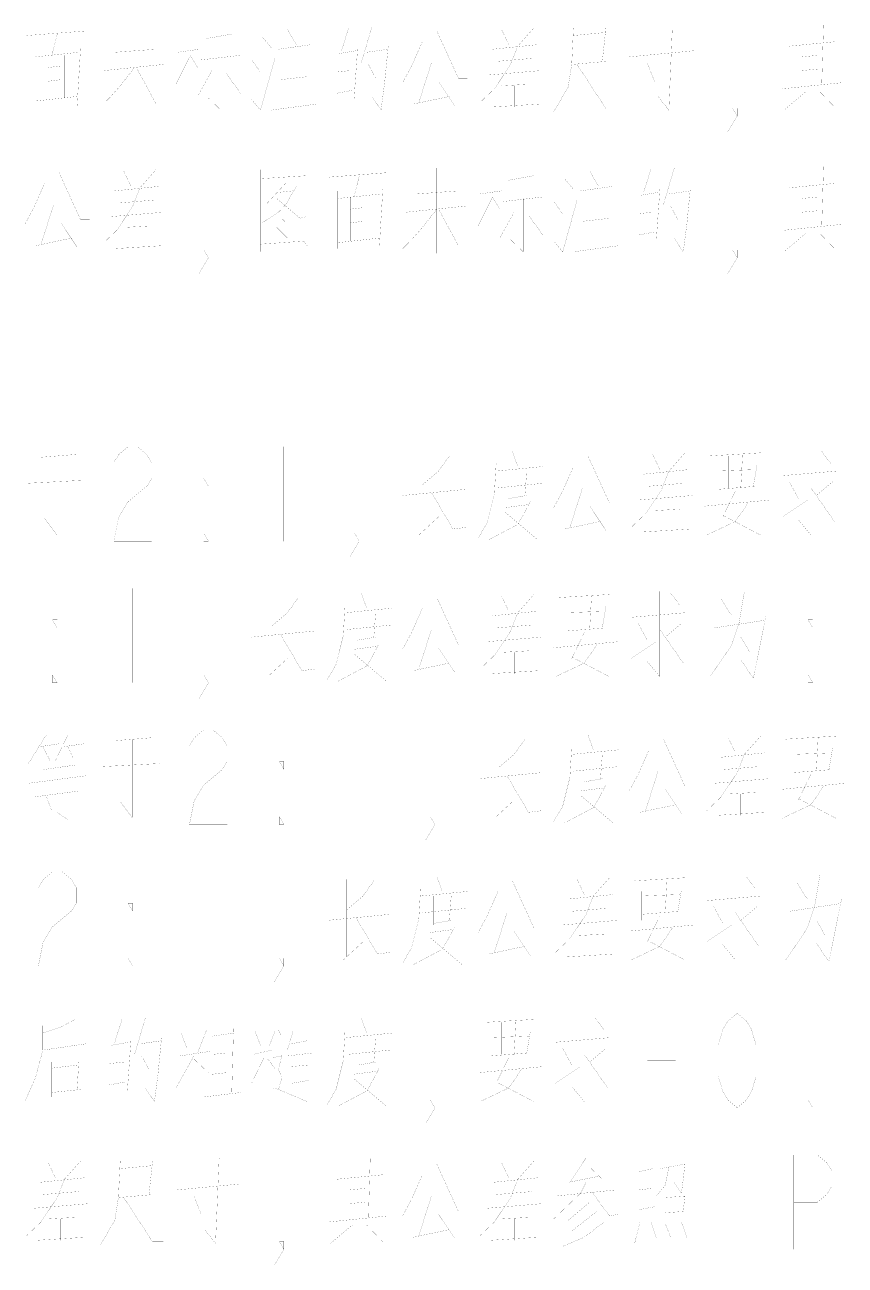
# Model space of a CAD drawing. Header units: millimetres. Extents: x 0 to 379, y 0 to 268.
# Drawn here: x 67.34 to 89.05, y 74.55 to 107.39 of the extents above; entities that cross this region are included whole.
import ezdxf

# ---------------------------------------------------------------- set-up
doc = ezdxf.new("R2010")
doc.units = ezdxf.units.MM
doc.header["$LTSCALE"] = 7.7
doc.layers.get('0').update_dxf_attribs({"linetype": 'CONTINUOUS'})

msp = doc.modelspace()

# ---------------------------------------------------------------- linework, layer by layer
at = {"const_width": 0.003}
for points in [[(84.48, 107.388), (84.385, 105.13)], [(88.48, 107.388), (88.432, 105.816)], [(68.956, 107.227), (67.385, 107.106)], [(68.051, 106.582), (68.194, 107.146)], [(70.242, 105.09), (70.242, 107.348)], [(71.718, 107.348), (71.718, 105.13)], [(72.147, 107.025), (72.813, 107.146)], [(73.623, 107.066), (73.861, 106.783)], [(74.289, 107.267), (74.528, 106.864)], [(75.909, 107.308), (75.718, 106.703)], [(76.528, 107.348), (76.242, 106.38)], [(78.242, 107.227), (78.813, 105.977), (79.051, 105.977)], [(80.813, 107.308), (80.385, 106.824), (80.194, 106.34), (79.766, 105.695), (79.385, 105.332)], [(79.956, 107.267), (80.147, 106.864)], [(81.861, 107.308), (81.813, 106.34), (81.718, 105.735), (81.337, 105.09)], [(82.718, 107.187), (81.861, 107.106)], [(82.623, 106.42), (82.718, 107.308)], [(87.909, 107.308), (87.909, 105.775)], [(67.623, 106.743), (67.623, 105.211)], [(68.718, 105.211), (68.813, 106.783)], [(69.718, 106.662), (70.813, 106.743)], [(71.956, 106.743), (71.385, 106.662)], [(74.051, 106.743), (74.909, 106.864)], [(74.48, 106.824), (74.48, 105.291)], [(75.575, 106.824), (75.575, 105.412)], [(76.051, 105.412), (76.147, 106.783)], [(76.385, 106.662), (76.956, 106.743)], [(76.766, 105.13), (76.861, 105.856), (76.956, 106.824)], [(77.861, 106.945), (77.575, 106.299), (77.337, 105.856)], [(79.718, 106.743), (80.909, 106.864)], [(87.575, 106.824), (88.813, 106.945)], [(68.766, 106.662), (67.623, 106.541)], [(67.956, 106.582), (67.956, 105.412)], [(68.385, 106.582), (68.385, 105.453)], [(71.718, 106.582), (71.337, 105.816)], [(71.718, 106.582), (71.909, 106.259)], [(72.004, 106.461), (73.051, 106.582)], [(72.528, 105.13), (72.528, 106.541)], [(73.337, 106.461), (73.575, 106.138)], [(73.575, 105.13), (73.956, 106.501)], [(76.099, 106.703), (75.623, 106.622)], [(80.766, 106.501), (79.813, 106.42)], [(81.813, 106.34), (82.718, 106.42)], [(83.337, 106.541), (85.051, 106.703)], [(87.909, 106.541), (88.337, 106.582)], [(68.289, 106.299), (67.956, 106.259)], [(70.242, 106.259), (69.861, 105.775), (69.575, 105.453), (69.337, 105.211)], [(69.432, 106.178), (71.004, 106.34)], [(70.289, 106.259), (70.813, 105.291), (71.099, 105.291)], [(72.289, 106.178), (71.909, 105.493)], [(72.67, 106.098), (73.051, 105.574)], [(75.575, 106.138), (75.956, 106.178)], [(76.432, 106.34), (76.623, 105.977)], [(78.099, 106.38), (77.766, 105.332)], [(79.575, 106.058), (81.004, 106.178)], [(81.956, 106.34), (82.718, 105.17), (83.004, 105.17)], [(84.004, 105.896), (83.813, 106.38)], [(87.909, 106.178), (88.337, 106.219)], [(67.956, 105.896), (68.289, 105.937)], [(74.099, 105.937), (74.813, 106.017)], [(78.289, 105.896), (78.718, 105.251)], [(79.956, 105.775), (80.67, 105.816)], [(80.289, 105.775), (80.289, 105.211)], [(87.385, 105.695), (88.956, 105.856)], [(67.623, 105.372), (68.718, 105.493)], [(72.528, 105.13), (72.194, 105.453)], [(73.337, 105.412), (73.575, 105.13)], [(75.575, 105.574), (76.004, 105.654)], [(76.766, 105.13), (76.528, 105.493)], [(77.623, 105.291), (78.575, 105.493)], [(84.385, 105.13), (84.099, 105.493)], [(87.432, 105.13), (88.004, 105.614)], [(88.385, 105.614), (88.813, 105.17)], [(75.051, 105.291), (73.861, 105.13)], [(79.67, 105.211), (80.956, 105.291)], [(86.069, 105.177), (86.194, 105.177), (86.194, 104.969), (85.944, 104.552)], [(86.194, 104.969), (86.069, 105.177)], [(68.242, 103.477), (68.813, 102.227), (69.051, 102.227)], [(70.813, 103.558), (70.385, 103.074), (70.194, 102.59), (69.766, 101.945), (69.385, 101.582)], [(69.956, 103.517), (70.147, 103.114)], [(73.575, 103.558), (73.575, 101.38)], [(73.575, 103.517), (73.575, 101.501)], [(74.813, 101.541), (74.813, 103.517)], [(76.956, 103.477), (75.385, 103.356)], [(78.242, 101.34), (78.242, 103.598)], [(79.718, 103.598), (79.718, 101.38)], [(82.289, 103.517), (82.528, 103.114)], [(83.909, 103.558), (83.718, 102.953)], [(84.528, 103.598), (84.242, 102.63)], [(87.909, 103.558), (87.909, 102.025)], [(88.48, 103.638), (88.432, 102.066)], [(67.861, 103.195), (67.575, 102.549), (67.337, 102.106)], [(69.718, 102.993), (70.909, 103.114)], [(74.813, 103.396), (73.575, 103.316)], [(74.242, 103.195), (73.718, 102.63)], [(74.051, 102.428), (74.242, 102.63), (74.528, 103.114)], [(76.051, 102.832), (76.194, 103.396)], [(80.147, 103.275), (80.813, 103.396)], [(81.623, 103.316), (81.861, 103.033)], [(82.051, 102.993), (82.909, 103.114)], [(87.575, 103.074), (88.813, 103.195)], [(74.004, 102.791), (74.623, 102.267), (74.766, 102.308)], [(74.051, 102.953), (74.432, 102.993)], [(75.623, 102.993), (75.623, 101.461)], [(76.766, 102.912), (75.623, 102.791)], [(75.956, 102.832), (75.956, 101.662)], [(76.385, 102.832), (76.385, 101.703)], [(76.718, 101.461), (76.813, 103.033)], [(77.718, 102.912), (78.813, 102.993)], [(79.718, 102.832), (79.337, 102.066)], [(79.956, 102.993), (79.385, 102.912)], [(79.718, 102.832), (79.909, 102.509)], [(80.004, 102.711), (81.051, 102.832)], [(80.528, 101.38), (80.528, 102.791)], [(82.48, 103.074), (82.48, 101.541)], [(83.575, 103.074), (83.575, 101.662)], [(84.099, 102.953), (83.623, 102.872)], [(84.051, 101.662), (84.147, 103.033)], [(84.385, 102.912), (84.956, 102.993)], [(84.766, 101.38), (84.861, 102.106), (84.956, 103.074)], [(87.909, 102.791), (88.337, 102.832)], [(68.099, 102.63), (67.766, 101.582)], [(70.766, 102.751), (69.813, 102.67)], [(76.289, 102.549), (75.956, 102.509)], [(78.242, 102.509), (77.861, 102.025), (77.575, 101.703), (77.337, 101.461)], [(77.432, 102.428), (79.004, 102.59)], [(78.289, 102.509), (78.813, 101.541), (79.099, 101.541)], [(81.337, 102.711), (81.575, 102.388)], [(81.575, 101.38), (81.956, 102.751)], [(84.432, 102.59), (84.623, 102.227)], [(87.909, 102.428), (88.337, 102.469)], [(68.289, 102.146), (68.718, 101.501)], [(69.575, 102.308), (71.004, 102.428)], [(73.623, 102.146), (74.051, 102.428)], [(74.099, 102.308), (74.289, 102.106)], [(75.956, 102.146), (76.289, 102.187)], [(80.289, 102.428), (79.909, 101.743)], [(80.67, 102.348), (81.051, 101.824)], [(82.099, 102.187), (82.813, 102.267)], [(83.575, 102.388), (83.956, 102.428)], [(69.956, 102.025), (70.67, 102.066)], [(70.289, 102.025), (70.289, 101.461)], [(74.004, 102.025), (74.289, 101.743)], [(83.575, 101.824), (84.004, 101.904)], [(87.385, 101.945), (88.956, 102.106)], [(87.432, 101.38), (88.004, 101.864)], [(88.385, 101.864), (88.813, 101.42)], [(67.623, 101.541), (68.575, 101.743)], [(69.67, 101.461), (70.956, 101.541)], [(73.575, 101.582), (74.718, 101.662)], [(74.813, 101.461), (74.813, 101.541), (74.718, 101.662)], [(75.623, 101.622), (76.718, 101.743)], [(80.528, 101.38), (80.194, 101.703)], [(81.337, 101.662), (81.575, 101.38)], [(83.051, 101.541), (81.861, 101.38)], [(84.766, 101.38), (84.528, 101.743)], [(72.069, 101.427), (72.194, 101.427), (72.194, 101.219), (71.944, 100.802)], [(72.194, 101.219), (72.069, 101.427)], [(86.069, 101.427), (86.194, 101.427), (86.194, 101.219), (85.944, 100.802)], [(86.194, 101.219), (86.069, 101.427)], [(69.694, 95.802), (69.819, 96.01), (70.069, 96.219), (70.319, 96.219), (70.569, 96.01), (70.694, 95.802), (70.694, 95.385), (70.569, 95.177), (70.319, 94.969), (70.069, 94.76), (69.819, 94.344), (69.694, 93.719)], [(74.194, 96.219), (74.194, 93.719)], [(67.718, 95.937), (68.718, 96.017)], [(68.194, 95.977), (68.194, 93.92)], [(77.861, 96.017), (77.861, 93.961)], [(78.575, 95.977), (78.289, 95.574), (77.861, 95.211)], [(80.242, 96.098), (80.385, 95.695)], [(82.242, 95.977), (82.813, 94.727), (83.051, 94.727)], [(84.813, 96.058), (84.385, 95.574), (84.194, 95.09), (83.766, 94.445), (83.385, 94.082)], [(83.956, 96.017), (84.147, 95.614)], [(85.48, 95.977), (86.813, 96.058)], [(85.956, 95.13), (85.956, 95.977)], [(86.337, 96.017), (86.289, 95.13)], [(88.147, 96.138), (88.147, 93.88)], [(88.432, 96.098), (88.67, 95.775)], [(79.813, 95.775), (79.766, 94.969), (79.575, 94.203), (79.337, 93.799)], [(79.813, 95.574), (81.051, 95.695)], [(80.147, 95.574), (80.147, 94.808)], [(80.575, 94.928), (80.623, 95.574)], [(81.861, 95.695), (81.575, 95.049), (81.337, 94.606)], [(83.718, 95.493), (84.909, 95.614)], [(85.67, 95.695), (85.67, 94.928)], [(85.67, 95.574), (86.67, 95.614)], [(86.718, 95.735), (86.623, 95.17)], [(87.385, 95.453), (88.813, 95.574)], [(67.385, 95.251), (68.909, 95.332)], [(72.194, 95.177), (72.069, 95.385)], [(72.069, 95.385), (72.194, 95.385)], [(72.194, 95.385), (72.194, 95.177)], [(79.861, 95.13), (81.051, 95.251)], [(84.766, 95.251), (83.813, 95.17)], [(87.813, 94.848), (87.575, 95.291)], [(88.718, 95.291), (88.289, 94.928)], [(77.337, 94.928), (79.004, 95.09)], [(78.099, 95.009), (78.67, 94.041), (79.004, 94.082)], [(80.147, 94.848), (80.623, 94.928)], [(82.099, 95.13), (81.766, 94.082)], [(83.575, 94.808), (85.004, 94.928)], [(86.67, 95.17), (85.67, 95.09)], [(86.147, 95.049), (85.813, 94.364)], [(88.147, 95.13), (88.766, 94.243), (89.051, 94.243)], [(80.051, 94.606), (80.67, 94.687)], [(80.385, 94.162), (80.528, 94.404), (80.718, 94.767)], [(82.289, 94.646), (82.718, 94.001)], [(85.337, 94.646), (87.051, 94.808)], [(86.48, 94.727), (86.147, 94.243), (85.385, 93.88)], [(87.385, 94.364), (88.051, 94.808)], [(68.194, 93.88), (67.861, 94.324)], [(78.289, 94.364), (77.766, 93.88)], [(80.051, 94.485), (80.909, 93.759), (81.099, 93.759)], [(83.956, 94.525), (84.67, 94.566)], [(84.289, 94.525), (84.289, 93.961)], [(85.813, 94.404), (86.813, 93.88)], [(88.147, 93.88), (87.813, 94.283)], [(72.194, 93.719), (72.069, 93.719), (72.069, 93.927)], [(72.069, 93.927), (72.194, 93.719)], [(76.069, 93.927), (76.194, 93.927), (76.194, 93.719), (75.944, 93.302)], [(76.194, 93.719), (76.069, 93.927)], [(80.385, 94.162), (79.623, 93.759)], [(81.623, 94.041), (82.575, 94.243)], [(83.67, 93.961), (84.956, 94.041)], [(69.694, 93.719), (70.694, 93.719)], [(70.194, 92.469), (70.194, 89.969)], [(76.242, 92.348), (76.385, 91.945)], [(80.813, 92.308), (80.385, 91.824), (80.194, 91.34), (79.766, 90.695), (79.385, 90.332)], [(81.48, 92.227), (82.813, 92.308)], [(84.147, 92.388), (84.147, 90.13)], [(84.432, 92.348), (84.67, 92.025)], [(86.242, 91.541), (86.385, 92.388)], [(73.861, 92.267), (73.861, 90.211)], [(74.575, 92.227), (74.289, 91.824), (73.861, 91.461)], [(75.813, 92.025), (75.766, 91.219), (75.575, 90.453), (75.337, 90.049)], [(78.242, 92.227), (78.813, 90.977), (79.051, 90.977)], [(79.956, 92.267), (80.147, 91.864)], [(81.956, 91.38), (81.956, 92.227)], [(82.337, 92.267), (82.289, 91.38)], [(82.718, 91.985), (82.623, 91.42)], [(85.766, 92.187), (86.051, 91.743)], [(68.194, 91.427), (68.069, 91.635)], [(68.069, 91.635), (68.194, 91.635)], [(68.194, 91.635), (68.194, 91.427)], [(75.813, 91.824), (77.051, 91.945)], [(76.147, 91.824), (76.147, 91.058)], [(76.575, 91.178), (76.623, 91.824)], [(77.861, 91.945), (77.575, 91.299), (77.337, 90.856)], [(79.718, 91.743), (80.909, 91.864)], [(81.67, 91.945), (81.67, 91.178)], [(81.67, 91.824), (82.67, 91.864)], [(83.385, 91.703), (84.813, 91.824)], [(85.575, 91.42), (86.909, 91.622)], [(86.956, 91.743), (86.623, 90.09)], [(88.194, 91.427), (88.069, 91.635)], [(88.069, 91.635), (88.194, 91.635)], [(88.194, 91.635), (88.194, 91.427)], [(73.337, 91.178), (75.004, 91.34)], [(75.861, 91.38), (77.051, 91.501)], [(78.099, 91.38), (77.766, 90.332)], [(80.766, 91.501), (79.813, 91.42)], [(82.67, 91.42), (81.67, 91.34)], [(82.147, 91.299), (81.813, 90.614)], [(83.813, 91.098), (83.575, 91.541)], [(84.147, 91.38), (84.766, 90.493), (85.051, 90.493)], [(84.718, 91.541), (84.289, 91.178)], [(86.242, 91.541), (86.051, 90.977)], [(74.099, 91.259), (74.67, 90.291), (75.004, 90.332)], [(76.147, 91.098), (76.623, 91.178)], [(76.385, 90.412), (76.528, 90.654), (76.718, 91.017)], [(79.575, 91.058), (81.004, 91.178)], [(81.337, 90.896), (83.051, 91.058)], [(82.48, 90.977), (82.147, 90.493), (81.385, 90.13)], [(83.385, 90.614), (84.051, 91.058)], [(85.48, 90.13), (86.051, 90.977)], [(86.289, 91.178), (86.528, 90.775)], [(76.051, 90.856), (76.67, 90.937)], [(76.051, 90.735), (76.909, 90.009), (77.099, 90.009)], [(78.289, 90.896), (78.718, 90.251)], [(79.956, 90.775), (80.67, 90.816)], [(80.289, 90.775), (80.289, 90.211)], [(81.813, 90.654), (82.813, 90.13)], [(74.289, 90.614), (73.766, 90.13)], [(76.385, 90.412), (75.623, 90.009)], [(77.623, 90.291), (78.575, 90.493)], [(84.147, 90.13), (83.813, 90.533)], [(86.623, 90.09), (86.289, 90.574)], [(68.194, 89.969), (68.069, 89.969), (68.069, 90.177)], [(68.069, 90.177), (68.194, 89.969)], [(72.069, 90.177), (72.194, 90.177), (72.194, 89.969), (71.944, 89.552)], [(72.194, 89.969), (72.069, 90.177)], [(79.67, 90.211), (80.956, 90.291)], [(88.194, 89.969), (88.069, 89.969), (88.069, 90.177)], [(88.069, 90.177), (88.194, 89.969)], [(71.694, 88.302), (71.819, 88.51), (72.069, 88.719), (72.319, 88.719), (72.569, 88.51), (72.694, 88.302), (72.694, 87.885), (72.569, 87.677), (72.319, 87.469), (72.069, 87.26), (71.819, 86.844), (71.694, 86.219)], [(76.194, 88.719), (76.194, 86.219)], [(67.909, 88.598), (67.432, 87.832)], [(67.718, 88.275), (68.242, 88.356)], [(68.48, 88.598), (68.147, 87.912)], [(68.337, 88.275), (68.909, 88.356)], [(69.718, 88.437), (70.718, 88.517)], [(70.194, 88.477), (70.194, 86.42)], [(79.861, 88.517), (79.861, 86.461)], [(80.575, 88.477), (80.289, 88.074), (79.861, 87.711)], [(82.242, 88.598), (82.385, 88.195)], [(84.242, 88.477), (84.813, 87.227), (85.051, 87.227)], [(86.813, 88.558), (86.385, 88.074), (86.194, 87.59), (85.766, 86.945), (85.385, 86.582)], [(85.956, 88.517), (86.147, 88.114)], [(87.48, 88.477), (88.813, 88.558)], [(87.956, 87.63), (87.956, 88.477)], [(88.337, 88.517), (88.289, 87.63)], [(68.004, 87.912), (67.813, 88.275)], [(68.48, 88.275), (68.623, 87.953)], [(81.813, 88.275), (81.766, 87.469), (81.575, 86.703), (81.337, 86.299)], [(81.813, 88.074), (83.051, 88.195)], [(82.147, 88.074), (82.147, 87.308)], [(82.575, 87.428), (82.623, 88.074)], [(83.861, 88.195), (83.575, 87.549), (83.337, 87.106)], [(85.718, 87.993), (86.909, 88.114)], [(87.67, 88.195), (87.67, 87.428)], [(87.67, 88.074), (88.67, 88.114)], [(88.718, 88.235), (88.623, 87.67)], [(67.813, 87.67), (68.67, 87.791)], [(68.242, 87.428), (68.242, 87.912)], [(69.385, 87.751), (70.909, 87.832)], [(74.194, 87.677), (74.069, 87.885)], [(74.069, 87.885), (74.194, 87.885)], [(74.194, 87.885), (74.194, 87.677)], [(81.861, 87.63), (83.051, 87.751)], [(86.766, 87.751), (85.813, 87.67)], [(68.956, 87.509), (67.432, 87.308)], [(79.337, 87.428), (81.004, 87.59)], [(80.099, 87.509), (80.67, 86.541), (81.004, 86.582)], [(82.147, 87.348), (82.623, 87.428)], [(84.099, 87.63), (83.766, 86.582)], [(85.575, 87.308), (87.004, 87.428)], [(88.67, 87.67), (87.67, 87.59)], [(88.147, 87.549), (87.813, 86.864)], [(67.575, 86.945), (68.766, 87.106)], [(68.48, 87.348), (68.48, 86.34)], [(82.051, 87.106), (82.67, 87.187)], [(82.385, 86.662), (82.528, 86.904), (82.718, 87.267)], [(84.289, 87.146), (84.718, 86.501)], [(85.956, 87.025), (86.67, 87.066)], [(86.289, 87.025), (86.289, 86.461)], [(87.337, 87.146), (89.051, 87.308)], [(88.48, 87.227), (88.147, 86.743), (87.385, 86.38)], [(67.909, 86.945), (68.051, 86.582)], [(70.194, 86.38), (69.861, 86.824)], [(80.289, 86.864), (79.766, 86.38)], [(82.051, 86.985), (82.909, 86.259), (83.099, 86.259)], [(83.623, 86.541), (84.575, 86.743)], [(87.813, 86.904), (88.813, 86.38)], [(68.48, 86.34), (68.194, 86.541)], [(68.48, 86.38), (68.48, 86.34)], [(74.194, 86.219), (74.069, 86.219), (74.069, 86.427)], [(74.069, 86.427), (74.194, 86.219)], [(78.069, 86.427), (78.194, 86.427), (78.194, 86.219), (77.944, 85.802)], [(78.194, 86.219), (78.069, 86.427)], [(82.385, 86.662), (81.623, 86.259)], [(85.67, 86.461), (86.956, 86.541)], [(71.694, 86.219), (72.694, 86.219)], [(67.694, 84.552), (67.819, 84.76), (68.069, 84.969), (68.319, 84.969), (68.569, 84.76), (68.694, 84.552), (68.694, 84.135), (68.569, 83.927), (68.319, 83.719), (68.069, 83.51), (67.819, 83.094), (67.694, 82.469)], [(72.194, 84.969), (72.194, 82.469)], [(75.861, 84.767), (75.861, 82.711)], [(76.575, 84.727), (76.289, 84.324), (75.861, 83.961)], [(78.242, 84.848), (78.385, 84.445)], [(80.242, 84.727), (80.813, 83.477), (81.051, 83.477)], [(82.813, 84.808), (82.385, 84.324), (82.194, 83.84), (81.766, 83.195), (81.385, 82.832)], [(81.956, 84.767), (82.147, 84.364)], [(83.48, 84.727), (84.813, 84.808)], [(83.956, 83.88), (83.956, 84.727)], [(84.337, 84.767), (84.289, 83.88)], [(86.147, 84.888), (86.147, 82.63)], [(86.432, 84.848), (86.67, 84.525)], [(88.242, 84.041), (88.385, 84.888)], [(77.813, 84.525), (77.766, 83.719), (77.575, 82.953), (77.337, 82.549)], [(77.813, 84.324), (79.051, 84.445)], [(79.861, 84.445), (79.575, 83.799), (79.337, 83.356)], [(83.67, 84.445), (83.67, 83.678)], [(84.718, 84.485), (84.623, 83.92)], [(87.766, 84.687), (88.051, 84.243)], [(70.194, 83.927), (70.069, 84.135)], [(70.069, 84.135), (70.194, 84.135)], [(70.194, 84.135), (70.194, 83.927)], [(78.147, 84.324), (78.147, 83.558)], [(78.575, 83.678), (78.623, 84.324)], [(81.718, 84.243), (82.909, 84.364)], [(83.67, 84.324), (84.67, 84.364)], [(85.385, 84.203), (86.813, 84.324)], [(87.575, 83.92), (88.909, 84.122)], [(88.956, 84.243), (88.623, 82.59)], [(75.337, 83.678), (77.004, 83.84)], [(76.099, 83.759), (76.67, 82.791), (77.004, 82.832)], [(77.861, 83.88), (79.051, 84.001)], [(80.099, 83.88), (79.766, 82.832)], [(82.766, 84.001), (81.813, 83.92)], [(84.67, 83.92), (83.67, 83.84)], [(84.147, 83.799), (83.813, 83.114)], [(85.813, 83.598), (85.575, 84.041)], [(86.147, 83.88), (86.766, 82.993), (87.051, 82.993)], [(86.718, 84.041), (86.289, 83.678)], [(88.242, 84.041), (88.051, 83.477)], [(78.051, 83.356), (78.67, 83.437)], [(78.147, 83.598), (78.623, 83.678)], [(78.385, 82.912), (78.528, 83.154), (78.718, 83.517)], [(81.575, 83.558), (83.004, 83.678)], [(83.337, 83.396), (85.051, 83.558)], [(84.48, 83.477), (84.147, 82.993), (83.385, 82.63)], [(85.385, 83.114), (86.051, 83.558)], [(87.48, 82.63), (88.051, 83.477)], [(88.289, 83.678), (88.528, 83.275)], [(76.289, 83.114), (75.766, 82.63)], [(78.051, 83.235), (78.909, 82.509), (79.099, 82.509)], [(80.289, 83.396), (80.718, 82.751)], [(81.956, 83.275), (82.67, 83.316)], [(82.289, 83.275), (82.289, 82.711)], [(83.813, 83.154), (84.813, 82.63)], [(78.385, 82.912), (77.623, 82.509)], [(79.623, 82.791), (80.575, 82.993)], [(81.67, 82.711), (82.956, 82.791)], [(86.147, 82.63), (85.813, 83.033)], [(88.623, 82.59), (88.289, 83.074)], [(67.694, 82.469), (68.694, 82.469)], [(70.194, 82.469), (70.069, 82.469), (70.069, 82.677)], [(70.069, 82.677), (70.194, 82.469)], [(74.069, 82.677), (74.194, 82.677), (74.194, 82.469), (73.944, 82.052)], [(74.194, 82.469), (74.069, 82.677)], [(82.147, 81.138), (82.147, 78.88)], [(67.813, 80.896), (67.813, 80.251), (67.623, 79.525), (67.337, 78.88)], [(68.67, 81.058), (68.289, 80.856), (67.813, 80.695)], [(69.909, 81.058), (69.718, 80.453)], [(70.528, 81.098), (70.242, 80.13)], [(71.813, 81.098), (71.813, 78.84)], [(72.289, 80.856), (72.289, 79.041)], [(72.813, 79.082), (72.861, 80.816)], [(73.718, 81.098), (73.718, 78.88)], [(74.623, 81.098), (74.623, 80.13)], [(76.242, 81.098), (76.385, 80.695)], [(79.48, 80.977), (80.813, 81.058)], [(79.956, 80.13), (79.956, 80.977)], [(80.337, 81.017), (80.289, 80.13)], [(82.432, 81.098), (82.67, 80.775)], [(69.575, 80.574), (69.575, 79.162)], [(70.051, 79.162), (70.147, 80.533)], [(70.385, 80.412), (70.956, 80.493)], [(70.766, 78.88), (70.861, 79.606), (70.956, 80.574)], [(71.48, 80.695), (71.623, 80.291)], [(72.147, 80.775), (71.909, 80.17)], [(72.289, 80.614), (72.861, 80.695)], [(73.432, 80.735), (73.575, 80.372)], [(73.956, 80.735), (73.813, 80.372)], [(74.051, 80.775), (74.194, 80.493)], [(74.432, 80.735), (74.289, 80.251)], [(74.385, 80.412), (74.813, 80.493)], [(75.813, 80.775), (75.766, 79.969), (75.575, 79.203), (75.337, 78.799)], [(75.813, 80.574), (77.051, 80.695)], [(76.147, 80.574), (76.147, 79.808)], [(76.575, 79.928), (76.623, 80.574)], [(79.67, 80.695), (79.67, 79.928)], [(79.67, 80.574), (80.67, 80.614)], [(80.718, 80.735), (80.623, 80.17)], [(81.385, 80.453), (82.813, 80.574)], [(67.861, 80.251), (68.956, 80.412)], [(70.099, 80.453), (69.623, 80.372)], [(71.432, 80.09), (72.242, 80.211)], [(72.289, 80.13), (72.67, 80.17)], [(73.385, 80.13), (73.909, 80.251)], [(74.147, 80.13), (74.051, 79.727), (74.147, 79.525), (74.051, 79.203)], [(74.289, 80.09), (74.956, 80.17)], [(75.861, 80.13), (77.051, 80.251)], [(80.67, 80.17), (79.67, 80.09)], [(81.813, 79.848), (81.575, 80.291)], [(82.147, 80.13), (82.766, 79.243), (83.051, 79.243)], [(82.718, 80.291), (82.289, 79.928)], [(68.051, 79.928), (68.051, 79.001)], [(68.051, 79.767), (68.718, 79.848)], [(68.766, 79.928), (68.718, 79.203)], [(69.575, 79.888), (69.956, 79.928)], [(70.432, 80.09), (70.623, 79.727)], [(71.813, 80.09), (71.337, 79.243)], [(71.813, 80.009), (72.194, 79.646)], [(73.67, 80.049), (73.337, 79.364)], [(73.766, 80.009), (73.956, 79.767)], [(73.909, 80.049), (74.147, 80.09)], [(74.385, 79.888), (74.385, 79.243)], [(74.385, 79.808), (74.813, 79.848)], [(74.813, 79.928), (74.813, 79.445)], [(76.147, 79.848), (76.623, 79.928)], [(79.337, 79.646), (81.051, 79.808)], [(80.147, 80.049), (79.813, 79.364)], [(81.385, 79.364), (82.051, 79.808)], [(83.819, 79.969), (84.569, 79.969)], [(72.289, 79.606), (72.67, 79.646)], [(76.051, 79.606), (76.67, 79.687)], [(76.051, 79.485), (76.909, 78.759), (77.099, 78.759)], [(76.385, 79.162), (76.528, 79.404), (76.718, 79.767)], [(80.48, 79.727), (80.147, 79.243), (79.385, 78.88)], [(68.051, 79.122), (68.813, 79.203)], [(69.575, 79.324), (70.004, 79.404)], [(70.766, 78.88), (70.528, 79.243)], [(73.909, 79.243), (74.051, 79.203), (74.813, 78.88), (75.051, 78.88)], [(74.861, 79.445), (74.385, 79.364)], [(76.385, 79.162), (75.623, 78.759)], [(79.813, 79.404), (80.813, 78.88)], [(82.147, 78.88), (81.813, 79.283)], [(72.051, 79.001), (73.051, 79.122)], [(78.069, 78.927), (78.194, 78.927), (78.194, 78.719), (77.944, 78.302)], [(78.194, 78.719), (78.069, 78.927)], [(88.069, 78.927), (88.194, 78.719)], [(88.194, 78.719), (88.069, 78.719), (88.069, 78.927)], [(68.813, 77.308), (68.385, 76.824), (68.194, 76.34), (67.766, 75.695), (67.385, 75.332)], [(67.956, 77.267), (68.147, 76.864)], [(69.861, 77.308), (69.813, 76.34), (69.718, 75.735), (69.337, 75.09)], [(70.718, 77.187), (69.861, 77.106)], [(70.623, 76.42), (70.718, 77.308)], [(72.48, 77.388), (72.385, 75.13)], [(75.909, 77.308), (75.909, 75.775)], [(76.48, 77.388), (76.432, 75.816)], [(78.242, 77.227), (78.813, 75.977), (79.051, 75.977)], [(80.813, 77.308), (80.385, 76.824), (80.194, 76.34), (79.766, 75.695), (79.385, 75.332)], [(79.956, 77.267), (80.147, 76.864)], [(82.194, 77.388), (81.766, 76.743)], [(84.147, 77.106), (84.813, 77.227)], [(84.813, 77.267), (84.766, 76.824), (84.718, 76.461)], [(87.694, 74.969), (87.694, 77.469), (88.319, 77.469), (88.569, 77.26), (88.694, 77.052), (88.694, 76.635), (88.569, 76.427), (88.319, 76.219), (87.694, 76.219)], [(67.718, 76.743), (68.909, 76.864)], [(75.575, 76.824), (76.813, 76.945)], [(77.861, 76.945), (77.575, 76.299), (77.337, 75.856)], [(79.718, 76.743), (80.909, 76.864)], [(81.718, 76.743), (82.528, 76.904)], [(82.289, 77.146), (82.67, 76.783)], [(83.575, 77.146), (83.575, 75.896)], [(83.956, 77.106), (83.575, 77.025)], [(83.956, 76.098), (83.956, 77.146)], [(84.385, 77.146), (84.289, 76.662), (84.051, 76.38)], [(71.337, 76.541), (73.051, 76.703)], [(75.909, 76.541), (76.337, 76.582)], [(82.194, 76.743), (82.051, 76.461), (81.337, 75.775)], [(81.385, 76.38), (82.956, 76.541)], [(83.575, 76.541), (83.909, 76.582)], [(84.718, 76.461), (84.528, 76.743)], [(68.766, 76.501), (67.813, 76.42)], [(69.813, 76.34), (70.718, 76.42)], [(69.956, 76.34), (70.718, 75.17), (71.004, 75.17)], [(72.004, 75.896), (71.813, 76.38)], [(75.909, 76.178), (76.337, 76.219)], [(78.099, 76.38), (77.766, 75.332)], [(80.766, 76.501), (79.813, 76.42)], [(82.289, 76.219), (81.718, 75.735)], [(82.337, 76.501), (82.813, 75.856), (83.051, 75.896)], [(84.289, 76.461), (84.289, 75.816)], [(84.813, 76.38), (84.289, 76.34)], [(84.813, 76.42), (84.766, 75.977)], [(67.575, 76.058), (69.004, 76.178)], [(78.289, 75.896), (78.718, 75.251)], [(79.575, 76.058), (81.004, 76.178)], [(82.48, 75.977), (81.813, 75.453)], [(83.575, 76.017), (84.004, 76.098)], [(84.289, 75.937), (84.813, 75.977)], [(67.956, 75.775), (68.67, 75.816)], [(68.289, 75.775), (68.289, 75.211)], [(75.385, 75.695), (76.956, 75.856)], [(75.432, 75.13), (76.004, 75.614)], [(76.385, 75.614), (76.813, 75.17)], [(79.956, 75.775), (80.67, 75.816)], [(80.289, 75.775), (80.289, 75.211)], [(82.67, 75.695), (82.147, 75.291), (81.575, 75.049)], [(83.623, 75.695), (83.48, 75.13)], [(83.909, 75.695), (84.051, 75.291)], [(84.289, 75.654), (84.432, 75.291)], [(84.718, 75.695), (84.861, 75.291)], [(67.67, 75.211), (68.956, 75.291)], [(72.385, 75.13), (72.099, 75.493)], [(77.623, 75.291), (78.575, 75.493)], [(79.67, 75.211), (80.956, 75.291)], [(74.069, 75.177), (74.194, 75.177), (74.194, 74.969), (73.944, 74.552)], [(74.194, 74.969), (74.069, 75.177)]]:
    msp.add_lwpolyline(points, dxfattribs=at)
msp.add_lwpolyline([(86.194, 78.719), (85.944, 78.927), (85.819, 79.135), (85.694, 79.552), (85.694, 80.385), (85.819, 80.802), (85.944, 81.01), (86.194, 81.219), (86.444, 81.01), (86.569, 80.802), (86.694, 80.385), (86.694, 79.552), (86.569, 79.135), (86.444, 78.927)], close=True, dxfattribs=at)

doc.saveas('drawing.dxf')
